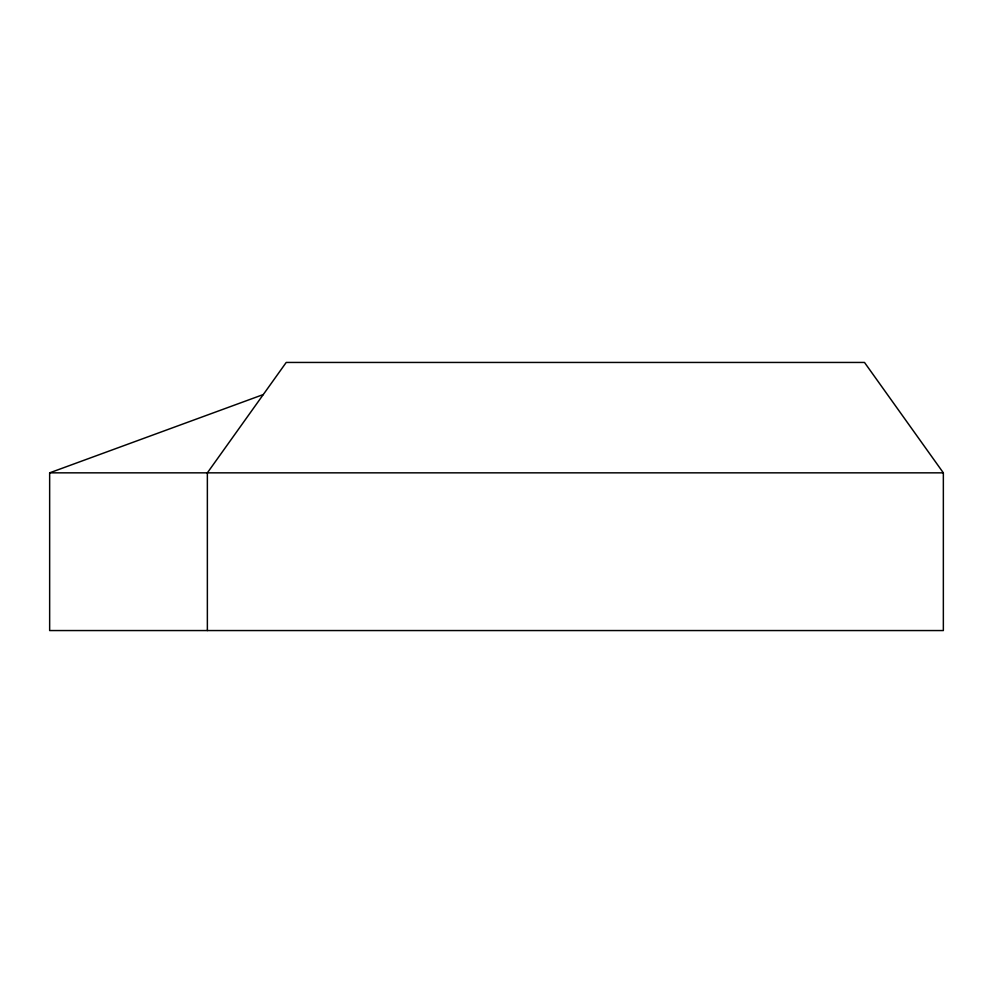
<?xml version="1.0" encoding="UTF-8"?>
<svg xmlns="http://www.w3.org/2000/svg" width="993" height="993" viewBox="0 0 993 993"><rect width="100%" height="100%" fill="white"/><g stroke="black" fill="none" stroke-linecap="round" stroke-linejoin="round"><path stroke-width="1.49" d="M207.363 630.555L207.363 472.842L286.22 362.445L864.493 362.445L943.35 472.842L943.35 630.555L49.65 630.555L49.65 472.842L263.282 394.556M49.65 472.842L943.35 472.842"/></g></svg>
